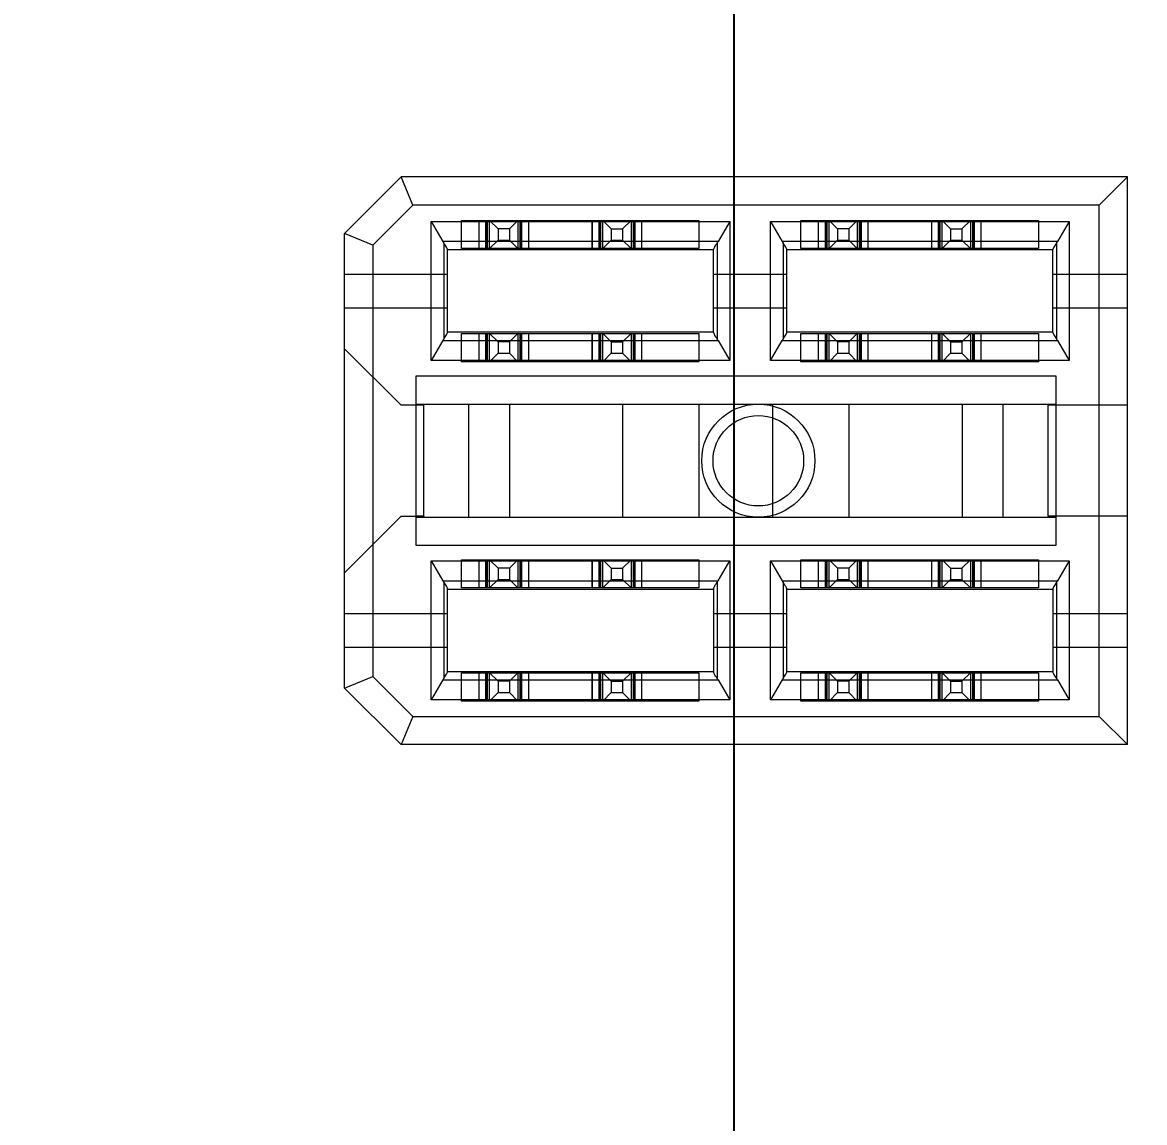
# Model space of a CAD drawing. Header units: millimetres. Extents: x -84 to 500, y -79 to 355.
# Drawn here: x 335.18 to 355.01, y 215.69 to 235.14 of the extents above; entities that cross this region are included whole.
import ezdxf
from ezdxf.lldxf.tags import DXFTag

# ---------------------------------------------------------------- set-up
doc = ezdxf.new("R2010")
doc.units = ezdxf.units.MM
doc.header["$PDSIZE"] = -1
tags = doc.linetypes.add('HIDDEN', pattern=[1.905, 1.27, -0.635]).pattern_tags.tags
tags[6:7] = [DXFTag(74, 4), DXFTag(75, 0), DXFTag(340, '0'), DXFTag(46, 1.0), DXFTag(50, 0.0), DXFTag(44, 0.0), DXFTag(45, 0.0)]
tags[4:5] = [DXFTag(74, 4), DXFTag(75, 0), DXFTag(340, '0'), DXFTag(46, 1.0), DXFTag(50, 0.0), DXFTag(44, 0.0), DXFTag(45, 0.0)]
doc.dimstyles.new('ISO-25', dxfattribs={"dimtxt": 2.5, "dimasz": 2.5, "dimexe": 1.25, "dimexo": 0.625, "dimtad": 1, "dimtxsty": 'Standard', "dimcen": 2.5, "dimadec": 0, "dimazin": 0, "dimtfac": 1, "dimtmove": 0, "dimatfit": 3, "dimfxl": 0, "dimarcsym": 0})

# ---------------------------------------------------------------- blocks, each defined once
blk = doc.blocks.new('*D104')
at = {"color": 0, "linetype": 'ByBlock', "lineweight": -2}
for p, q in [((357.387, 315.419), (357.387, 343.952)), ((359.8, 308.815), (357.387, 315.419)), ((359.8, 282.085), (359.8, 308.815))]:
    blk.add_line(p, q, dxfattribs=at)
at = {"layer": 'DEFPOINTS', "color": 0, "linetype": 'ByBlock'}
blk.add_point((359.8, 281.085), dxfattribs=at)
at = {"color": 0, "linetype": 'ByBlock', "insert": (354.113, 333.75), "char_height": 3.5, "attachment_point": 5, "rotation": 90}
blk.add_mtext('359,800', dxfattribs=at)
blk = doc.blocks.new('*D103')
at = {"color": 0, "linetype": 'ByBlock', "lineweight": -2}
blk.add_line((392.56, 287.37), (392.56, 345.31), dxfattribs=at)
at = {"layer": 'DEFPOINTS', "color": 0, "linetype": 'ByBlock'}
blk.add_point((392.56, 286.37), dxfattribs=at)
at = {"color": 0, "linetype": 'ByBlock', "insert": (389.286, 334.81), "char_height": 3.5, "attachment_point": 5, "rotation": 90}
blk.add_mtext('392,560', dxfattribs=at)
blk = doc.blocks.new('*D60')
at = {"color": 0, "linetype": 'ByBlock', "lineweight": -2}
for p, q in [((429.688, 279.42), (436.292, 282.059)), ((436.292, 282.059), (465.42, 282.059)), ((399.51, 279.42), (429.688, 279.42))]:
    blk.add_line(p, q, dxfattribs=at)
at = {"layer": 'DEFPOINTS', "color": 0, "linetype": 'ByBlock'}
blk.add_point((398.51, 279.42), dxfattribs=at)
at = {"color": 0, "linetype": 'ByBlock', "insert": (454.92, 285.333), "char_height": 3.5, "attachment_point": 5}
blk.add_mtext('279,420', dxfattribs=at)
blk = doc.blocks.new('*D190')
at = {"color": 0, "linetype": 'ByBlock', "lineweight": -2}
for p, q in [((429.827, 280.62), (436.431, 290.705)), ((436.431, 290.705), (464.964, 290.705)), ((361.265, 280.62), (429.827, 280.62))]:
    blk.add_line(p, q, dxfattribs=at)
at = {"layer": 'DEFPOINTS', "color": 0, "linetype": 'ByBlock'}
blk.add_point((360.265, 280.62), dxfattribs=at)
at = {"color": 0, "linetype": 'ByBlock', "insert": (454.762, 293.979), "char_height": 3.5, "attachment_point": 5}
blk.add_mtext('280,620', dxfattribs=at)
blk = doc.blocks.new('*D116')
at = {"color": 0, "linetype": 'ByBlock', "lineweight": -2}
for p, q in [((400.941, 308.34), (400.941, 337.468)), ((407.239, 301.736), (400.941, 308.34)), ((407.239, 211.51), (407.239, 301.736))]:
    blk.add_line(p, q, dxfattribs=at)
at = {"layer": 'DEFPOINTS', "color": 0, "linetype": 'ByBlock'}
blk.add_point((407.239, 210.51), dxfattribs=at)
at = {"color": 0, "linetype": 'ByBlock', "insert": (397.667, 326.968), "char_height": 3.5, "attachment_point": 5, "rotation": 90}
blk.add_mtext('407,239', dxfattribs=at)
blk = doc.blocks.new('*D93')
at = {"color": 0, "linetype": 'ByBlock', "lineweight": -2}
for p, q in [((432.054, 211.35), (437.709, 213.37)), ((437.709, 213.37), (464.527, 213.37)), ((426.45, 211.35), (432.054, 211.35))]:
    blk.add_line(p, q, dxfattribs=at)
at = {"layer": 'DEFPOINTS', "color": 0, "linetype": 'ByBlock'}
blk.add_point((425.45, 211.35), dxfattribs=at)
at = {"color": 0, "linetype": 'ByBlock', "insert": (455.182, 216.644), "char_height": 3.5, "attachment_point": 5}
blk.add_mtext('211,350', dxfattribs=at)
blk = doc.blocks.new('*D94')
at = {"color": 0, "linetype": 'ByBlock', "lineweight": -2}
for p, q in [((432.095, 298.31), (435.867, 300.366)), ((435.867, 300.366), (463.84, 300.366)), ((426.491, 298.31), (432.095, 298.31))]:
    blk.add_line(p, q, dxfattribs=at)
at = {"layer": 'DEFPOINTS', "color": 0, "linetype": 'ByBlock'}
blk.add_point((425.491, 298.31), dxfattribs=at)
at = {"color": 0, "linetype": 'ByBlock', "insert": (453.918, 303.64), "char_height": 3.5, "attachment_point": 5}
blk.add_mtext('298,310', dxfattribs=at)
blk = doc.blocks.new('*D100')
at = {"color": 0, "linetype": 'ByBlock', "lineweight": -2}
for p, q in [((438.404, 304.8), (441.522, 311.942)), ((441.522, 311.942), (469.46, 311.942)), ((432.8, 304.8), (438.404, 304.8))]:
    blk.add_line(p, q, dxfattribs=at)
at = {"layer": 'DEFPOINTS', "color": 0, "linetype": 'ByBlock'}
blk.add_point((431.8, 304.8), dxfattribs=at)
at = {"color": 0, "linetype": 'ByBlock', "insert": (459.555, 315.216), "char_height": 3.5, "attachment_point": 5}
blk.add_mtext('304,800', dxfattribs=at)
blk = doc.blocks.new('*D102')
at = {"color": 0, "linetype": 'ByBlock', "lineweight": -2}
for p, q in [((423.034, 313.81), (423.034, 341.188)), ((431.8, 311.404), (423.034, 313.81)), ((431.8, 305.8), (431.8, 311.404))]:
    blk.add_line(p, q, dxfattribs=at)
at = {"layer": 'DEFPOINTS', "color": 0, "linetype": 'ByBlock'}
blk.add_point((431.8, 304.8), dxfattribs=at)
at = {"color": 0, "linetype": 'ByBlock', "insert": (419.76, 331.563), "char_height": 3.5, "attachment_point": 5, "rotation": 90}
blk.add_mtext('431,800', dxfattribs=at)
blk = doc.blocks.new('*D114')
at = {"color": 0, "linetype": 'ByBlock', "lineweight": -2}
for p, q in [((427.163, 240.585), (433.767, 246.415)), ((433.767, 246.415), (462.895, 246.415)), ((407.051, 240.585), (427.163, 240.585))]:
    blk.add_line(p, q, dxfattribs=at)
at = {"layer": 'DEFPOINTS', "color": 0, "linetype": 'ByBlock'}
blk.add_point((406.051, 240.585), dxfattribs=at)
at = {"color": 0, "linetype": 'ByBlock', "insert": (452.395, 249.689), "char_height": 3.5, "attachment_point": 5}
blk.add_mtext('240,585', dxfattribs=at)
blk = doc.blocks.new('*D117')
at = {"color": 0, "linetype": 'ByBlock', "lineweight": -2}
for p, q in [((375.623, 311.577), (375.623, 340.11)), ((378.2, 304.973), (375.623, 311.577)), ((378.2, 242.005), (378.2, 304.973))]:
    blk.add_line(p, q, dxfattribs=at)
at = {"layer": 'DEFPOINTS', "color": 0, "linetype": 'ByBlock'}
blk.add_point((378.2, 241.005), dxfattribs=at)
at = {"color": 0, "linetype": 'ByBlock', "insert": (372.349, 329.907), "char_height": 3.5, "attachment_point": 5, "rotation": 90}
blk.add_mtext('378,200', dxfattribs=at)
blk = doc.blocks.new('*D118')
at = {"color": 0, "linetype": 'ByBlock', "lineweight": -2}
for p, q in [((346.874, 316.264), (346.874, 343.047)), ((350.01, 309.66), (346.874, 316.264)), ((350.01, 242.005), (350.01, 309.66))]:
    blk.add_line(p, q, dxfattribs=at)
at = {"layer": 'DEFPOINTS', "color": 0, "linetype": 'ByBlock'}
blk.add_point((350.01, 241.005), dxfattribs=at)
at = {"color": 0, "linetype": 'ByBlock', "insert": (343.6, 333.72), "char_height": 3.5, "attachment_point": 5, "rotation": 90}
blk.add_mtext('350,010', dxfattribs=at)
blk = doc.blocks.new('*D187')
at = {"color": 0, "linetype": 'ByBlock', "lineweight": -2}
for p, q in [((338.803, 312.856), (338.803, 341.984)), ((347.76, 306.252), (338.803, 312.856)), ((347.76, 174.27), (347.76, 306.252))]:
    blk.add_line(p, q, dxfattribs=at)
at = {"layer": 'DEFPOINTS', "color": 0, "linetype": 'ByBlock'}
blk.add_point((347.76, 173.27), dxfattribs=at)
at = {"color": 0, "linetype": 'ByBlock', "insert": (335.529, 331.484), "char_height": 3.5, "attachment_point": 5, "rotation": 90}
blk.add_mtext('347,760', dxfattribs=at)
blk = doc.blocks.new('*D188')
at = {"color": 0, "linetype": 'ByBlock', "lineweight": -2}
for p, q in [((366.99, 308.283), (366.99, 337.411)), ((375.63, 301.679), (366.99, 308.283)), ((375.63, 176.67), (375.63, 301.679))]:
    blk.add_line(p, q, dxfattribs=at)
at = {"layer": 'DEFPOINTS', "color": 0, "linetype": 'ByBlock'}
blk.add_point((375.63, 175.67), dxfattribs=at)
at = {"color": 0, "linetype": 'ByBlock', "insert": (363.716, 326.911), "char_height": 3.5, "attachment_point": 5, "rotation": 90}
blk.add_mtext('375,630', dxfattribs=at)

msp = doc.modelspace()

# ---------------------------------------------------------------- linework, layer by layer
at = {"color": 7, "linetype": 'Continuous', "lineweight": 15}
for p, q in [((341.87, 232.41), (340.87, 231.41)), ((342.0771, 231.91), (341.87, 232.41)), ((354.71, 232.41), (341.87, 232.41)), ((354.71, 232.41), (354.21, 231.91)), ((354.71, 222.37), (354.71, 232.41)), ((341.37, 231.2029), (342.0771, 231.91)), ((354.21, 231.91), (342.0771, 231.91)), ((354.21, 222.87), (354.21, 231.91)), ((342.4013, 231.62), (347.6787, 231.62)), ((342.4013, 231.62), (342.6054, 231.2664)), ((342.4013, 229.16), (342.4013, 231.62)), ((347.6787, 231.62), (347.4746, 231.2664)), ((347.6787, 231.62), (347.6787, 229.16)), ((348.4013, 231.62), (353.6787, 231.62)), ((348.4013, 229.16), (348.4013, 231.62)), ((348.4013, 231.62), (348.6054, 231.2664)), ((353.6787, 231.62), (353.4746, 231.2664)), ((353.6787, 231.62), (353.6787, 229.16)), ((341.37, 231.2029), (340.87, 231.41)), ((340.87, 223.37), (340.87, 231.41)), ((341.37, 231.2029), (341.37, 223.5771)), ((347.4746, 231.2664), (342.6054, 231.2664)), ((342.623, 231.2384), (342.623, 229.5416)), ((342.69, 229.6546), (342.69, 231.1254)), ((347.39, 231.12), (342.69, 231.12)), ((347.39, 229.6546), (347.39, 231.1254)), ((347.457, 231.2384), (347.457, 229.5416)), ((353.4746, 231.2664), (348.6054, 231.2664)), ((348.623, 231.2384), (348.623, 229.5416)), ((348.69, 229.6546), (348.69, 231.1254)), ((353.39, 231.12), (348.69, 231.12)), ((353.39, 229.6546), (353.39, 231.1254)), ((353.457, 231.2384), (353.457, 229.5416)), ((342.6054, 229.5136), (342.4013, 229.16)), ((342.6054, 229.5136), (347.4746, 229.5136)), ((347.39, 229.66), (342.69, 229.66)), ((347.4746, 229.5136), (347.6787, 229.16)), ((348.4013, 229.16), (348.6054, 229.5136)), ((348.6054, 229.5136), (353.4746, 229.5136)), ((353.39, 229.66), (348.69, 229.66)), ((353.4746, 229.5136), (353.6787, 229.16)), ((347.6787, 229.16), (342.4013, 229.16)), ((353.6787, 229.16), (348.4013, 229.16)), ((342.1338, 228.89), (353.4462, 228.89)), ((342.1338, 225.89), (342.1338, 228.89)), ((353.4462, 228.89), (353.4462, 225.89)), ((342.1338, 228.39), (353.4462, 228.39)), ((342.27, 228.37), (342.1338, 228.37)), ((342.27, 228.39), (342.27, 228.37)), ((342.27, 226.41), (342.27, 228.37)), ((343.07, 226.39), (343.07, 228.39)), ((343.79, 226.39), (343.79, 228.39)), ((345.79, 226.39), (345.79, 228.39)), ((347.14, 226.39), (347.14, 228.39)), ((348.44, 226.39), (348.44, 228.39)), ((349.79, 226.39), (349.79, 228.39)), ((351.79, 228.39), (351.79, 226.39)), ((352.51, 228.39), (352.51, 226.39)), ((353.31, 228.39), (353.31, 228.37)), ((353.4462, 228.37), (353.31, 228.37)), ((353.31, 226.41), (353.31, 228.37)), ((342.27, 226.41), (342.1338, 226.41)), ((342.1338, 226.39), (353.4462, 226.39)), ((342.27, 226.41), (342.27, 226.39)), ((353.31, 226.41), (353.31, 226.39)), ((353.4462, 226.41), (353.31, 226.41)), ((353.4462, 225.89), (342.1338, 225.89)), ((342.4013, 225.62), (347.6787, 225.62)), ((342.4013, 223.16), (342.4013, 225.62)), ((342.4013, 225.62), (342.6054, 225.2664)), ((347.4746, 225.2664), (347.6787, 225.62)), ((347.6787, 225.62), (347.6787, 223.16)), ((348.4013, 225.62), (353.6787, 225.62)), ((348.4013, 223.16), (348.4013, 225.62)), ((348.4013, 225.62), (348.6054, 225.2664)), ((353.6787, 225.62), (353.4746, 225.2664)), ((353.6787, 225.62), (353.6787, 223.16)), ((342.6054, 225.2664), (347.4746, 225.2664)), ((342.623, 225.2384), (342.623, 223.5416)), ((347.457, 225.2384), (347.457, 223.5416)), ((348.6054, 225.2664), (353.4746, 225.2664)), ((348.623, 225.2384), (348.623, 223.5416)), ((353.457, 225.2384), (353.457, 223.5416)), ((342.69, 223.6546), (342.69, 225.1254)), ((342.69, 225.12), (347.39, 225.12)), ((347.39, 225.1254), (347.39, 223.6546)), ((348.69, 223.6546), (348.69, 225.1254)), ((348.69, 225.12), (353.39, 225.12)), ((353.39, 225.1254), (353.39, 223.6546)), ((340.87, 223.37), (341.37, 223.5771)), ((341.37, 223.5771), (342.0771, 222.87)), ((347.39, 223.66), (342.69, 223.66)), ((353.39, 223.66), (348.69, 223.66)), ((341.87, 222.37), (340.87, 223.37)), ((342.6054, 223.5136), (342.4013, 223.16)), ((342.6054, 223.5136), (347.4746, 223.5136)), ((347.4746, 223.5136), (347.6787, 223.16)), ((348.6054, 223.5136), (348.4013, 223.16)), ((348.6054, 223.5136), (353.4746, 223.5136)), ((353.4746, 223.5136), (353.6787, 223.16)), ((347.6787, 223.16), (342.4013, 223.16)), ((353.6787, 223.16), (348.4013, 223.16)), ((342.0771, 222.87), (341.87, 222.37)), ((342.0771, 222.87), (354.21, 222.87)), ((354.71, 222.37), (354.21, 222.87)), ((354.71, 222.37), (341.87, 222.37))]:
    msp.add_line(p, q, dxfattribs=at)
at = {"color": 7, "linetype": 'HIDDEN', "lineweight": 0}
for p, q in [((342.935, 231.14), (342.935, 231.64)), ((342.935, 231.64), (347.135, 231.64)), ((343.245, 231.64), (343.245, 231.14)), ((343.25, 231.14), (343.25, 231.64)), ((343.3697, 231.14), (343.3697, 231.64)), ((343.3705, 231.64), (343.3705, 231.14)), ((343.3897, 231.64), (343.3897, 231.14)), ((343.4, 231.14), (343.4, 231.64)), ((343.4, 231.14), (343.4, 231.64)), ((343.435, 231.14), (343.435, 231.64)), ((343.435, 231.64), (343.585, 231.49)), ((343.935, 231.64), (343.785, 231.49)), ((343.935, 231.64), (343.935, 231.14)), ((343.97, 231.64), (343.97, 231.14)), ((343.97, 231.64), (343.97, 231.14)), ((343.9803, 231.64), (343.9803, 231.14)), ((343.9995, 231.14), (343.9995, 231.64)), ((344.0003, 231.64), (344.0003, 231.14)), ((344.12, 231.64), (344.12, 231.14)), ((344.125, 231.14), (344.125, 231.64)), ((345.245, 231.64), (345.245, 231.14)), ((345.25, 231.14), (345.25, 231.64)), ((345.3697, 231.14), (345.3697, 231.64)), ((345.3705, 231.64), (345.3705, 231.14)), ((345.3897, 231.64), (345.3897, 231.14)), ((345.4, 231.14), (345.4, 231.64)), ((345.4, 231.14), (345.4, 231.64)), ((345.435, 231.14), (345.435, 231.64)), ((345.435, 231.64), (345.585, 231.49)), ((345.785, 231.49), (345.935, 231.64)), ((345.935, 231.64), (345.935, 231.14)), ((345.97, 231.64), (345.97, 231.14)), ((345.97, 231.64), (345.97, 231.14)), ((345.9803, 231.64), (345.9803, 231.14)), ((345.9995, 231.14), (345.9995, 231.64)), ((346.0003, 231.64), (346.0003, 231.14)), ((346.12, 231.64), (346.12, 231.14)), ((346.125, 231.14), (346.125, 231.64)), ((347.135, 231.64), (347.135, 231.14)), ((348.935, 231.14), (348.935, 231.64)), ((348.935, 231.64), (353.135, 231.64)), ((349.245, 231.64), (349.245, 231.14)), ((349.25, 231.14), (349.25, 231.64)), ((349.3697, 231.14), (349.3697, 231.64)), ((349.3705, 231.64), (349.3705, 231.14)), ((349.3897, 231.64), (349.3897, 231.14)), ((349.4, 231.14), (349.4, 231.64)), ((349.4, 231.14), (349.4, 231.64)), ((349.435, 231.14), (349.435, 231.64)), ((349.435, 231.64), (349.585, 231.49)), ((349.935, 231.64), (349.785, 231.49)), ((349.935, 231.64), (349.935, 231.14)), ((349.97, 231.64), (349.97, 231.14)), ((349.97, 231.64), (349.97, 231.14)), ((349.9803, 231.64), (349.9803, 231.14)), ((349.9995, 231.14), (349.9995, 231.64)), ((350.0003, 231.64), (350.0003, 231.14)), ((350.12, 231.64), (350.12, 231.14)), ((350.125, 231.14), (350.125, 231.64)), ((351.245, 231.64), (351.245, 231.14)), ((351.25, 231.14), (351.25, 231.64)), ((351.3697, 231.14), (351.3697, 231.64)), ((351.3705, 231.64), (351.3705, 231.14)), ((351.3897, 231.64), (351.3897, 231.14)), ((351.4, 231.14), (351.4, 231.64)), ((351.4, 231.14), (351.4, 231.64)), ((351.435, 231.14), (351.435, 231.64)), ((351.435, 231.64), (351.585, 231.49)), ((351.785, 231.49), (351.935, 231.64)), ((351.935, 231.64), (351.935, 231.14)), ((351.97, 231.64), (351.97, 231.14)), ((351.97, 231.64), (351.97, 231.14)), ((351.9803, 231.64), (351.9803, 231.14)), ((351.9995, 231.14), (351.9995, 231.64)), ((352.0003, 231.64), (352.0003, 231.14)), ((352.12, 231.64), (352.12, 231.14)), ((352.125, 231.14), (352.125, 231.64)), ((353.135, 231.64), (353.135, 231.14)), ((343.585, 231.49), (343.585, 231.29)), ((343.785, 231.49), (343.585, 231.49)), ((343.785, 231.49), (343.785, 231.29)), ((345.585, 231.49), (345.785, 231.49)), ((345.585, 231.49), (345.585, 231.29)), ((345.785, 231.49), (345.785, 231.29)), ((349.785, 231.49), (349.585, 231.49)), ((349.585, 231.49), (349.585, 231.29)), ((349.785, 231.49), (349.785, 231.29)), ((351.585, 231.49), (351.785, 231.49)), ((351.585, 231.49), (351.585, 231.29)), ((351.785, 231.49), (351.785, 231.29)), ((347.135, 231.14), (342.935, 231.14)), ((343.435, 231.14), (343.585, 231.29)), ((343.585, 231.29), (343.785, 231.29)), ((343.785, 231.29), (343.935, 231.14)), ((345.585, 231.29), (345.435, 231.14)), ((345.585, 231.29), (345.785, 231.29)), ((345.785, 231.29), (345.935, 231.14)), ((353.135, 231.14), (348.935, 231.14)), ((349.435, 231.14), (349.585, 231.29)), ((349.585, 231.29), (349.785, 231.29)), ((349.785, 231.29), (349.935, 231.14)), ((351.585, 231.29), (351.435, 231.14)), ((351.585, 231.29), (351.785, 231.29)), ((351.785, 231.29), (351.935, 231.14)), ((340.87, 230.69), (342.69, 230.69)), ((347.39, 230.69), (348.69, 230.69)), ((353.39, 230.69), (354.71, 230.69)), ((342.69, 230.09), (340.87, 230.09)), ((348.69, 230.09), (347.39, 230.09)), ((354.71, 230.09), (353.39, 230.09)), ((342.935, 229.14), (342.935, 229.64)), ((342.935, 229.64), (347.135, 229.64)), ((343.245, 229.64), (343.245, 229.14)), ((343.25, 229.14), (343.25, 229.64)), ((343.3697, 229.14), (343.3697, 229.64)), ((343.3705, 229.64), (343.3705, 229.14)), ((343.3897, 229.64), (343.3897, 229.14)), ((343.4, 229.14), (343.4, 229.64)), ((343.4, 229.14), (343.4, 229.64)), ((343.435, 229.14), (343.435, 229.64)), ((343.435, 229.64), (343.585, 229.49)), ((343.935, 229.64), (343.785, 229.49)), ((343.935, 229.64), (343.935, 229.14)), ((343.97, 229.64), (343.97, 229.14)), ((343.97, 229.64), (343.97, 229.14)), ((343.9803, 229.64), (343.9803, 229.14)), ((343.9995, 229.14), (343.9995, 229.64)), ((344.0003, 229.64), (344.0003, 229.14)), ((344.12, 229.64), (344.12, 229.14)), ((344.125, 229.14), (344.125, 229.64)), ((345.245, 229.64), (345.245, 229.14)), ((345.25, 229.14), (345.25, 229.64)), ((345.3697, 229.14), (345.3697, 229.64)), ((345.3705, 229.64), (345.3705, 229.14)), ((345.3897, 229.64), (345.3897, 229.14)), ((345.4, 229.14), (345.4, 229.64)), ((345.4, 229.14), (345.4, 229.64)), ((345.435, 229.14), (345.435, 229.64)), ((345.435, 229.64), (345.585, 229.49)), ((345.785, 229.49), (345.935, 229.64)), ((345.935, 229.64), (345.935, 229.14)), ((345.97, 229.64), (345.97, 229.14)), ((345.97, 229.64), (345.97, 229.14)), ((345.9803, 229.64), (345.9803, 229.14)), ((345.9995, 229.14), (345.9995, 229.64)), ((346.0003, 229.64), (346.0003, 229.14)), ((346.12, 229.64), (346.12, 229.14)), ((346.125, 229.14), (346.125, 229.64)), ((347.135, 229.64), (347.135, 229.14)), ((348.935, 229.14), (348.935, 229.64)), ((348.935, 229.64), (353.135, 229.64)), ((349.245, 229.64), (349.245, 229.14)), ((349.25, 229.14), (349.25, 229.64)), ((349.3697, 229.14), (349.3697, 229.64)), ((349.3705, 229.64), (349.3705, 229.14)), ((349.3897, 229.64), (349.3897, 229.14)), ((349.4, 229.14), (349.4, 229.64)), ((349.4, 229.14), (349.4, 229.64)), ((349.435, 229.14), (349.435, 229.64)), ((349.435, 229.64), (349.585, 229.49)), ((349.935, 229.64), (349.785, 229.49)), ((349.935, 229.64), (349.935, 229.14)), ((349.97, 229.64), (349.97, 229.14)), ((349.97, 229.64), (349.97, 229.14)), ((349.9803, 229.64), (349.9803, 229.14)), ((349.9995, 229.14), (349.9995, 229.64)), ((350.0003, 229.64), (350.0003, 229.14)), ((350.12, 229.64), (350.12, 229.14)), ((350.125, 229.14), (350.125, 229.64)), ((351.245, 229.64), (351.245, 229.14)), ((351.25, 229.14), (351.25, 229.64)), ((351.3697, 229.14), (351.3697, 229.64)), ((351.3705, 229.64), (351.3705, 229.14)), ((351.3897, 229.64), (351.3897, 229.14)), ((351.4, 229.14), (351.4, 229.64)), ((351.4, 229.14), (351.4, 229.64)), ((351.435, 229.14), (351.435, 229.64)), ((351.435, 229.64), (351.585, 229.49)), ((351.785, 229.49), (351.935, 229.64)), ((351.935, 229.64), (351.935, 229.14)), ((351.97, 229.64), (351.97, 229.14)), ((351.97, 229.64), (351.97, 229.14)), ((351.9803, 229.64), (351.9803, 229.14)), ((351.9995, 229.14), (351.9995, 229.64)), ((352.0003, 229.64), (352.0003, 229.14)), ((352.12, 229.64), (352.12, 229.14)), ((352.125, 229.14), (352.125, 229.64)), ((353.135, 229.64), (353.135, 229.14)), ((341.87, 228.37), (340.87, 229.37)), ((343.785, 229.49), (343.585, 229.49)), ((343.585, 229.49), (343.585, 229.29)), ((343.785, 229.49), (343.785, 229.29)), ((345.585, 229.49), (345.785, 229.49)), ((345.585, 229.49), (345.585, 229.29)), ((345.785, 229.49), (345.785, 229.29)), ((349.585, 229.49), (349.585, 229.29)), ((349.785, 229.49), (349.585, 229.49)), ((349.785, 229.49), (349.785, 229.29)), ((351.585, 229.49), (351.785, 229.49)), ((351.585, 229.49), (351.585, 229.29)), ((351.785, 229.49), (351.785, 229.29)), ((347.135, 229.14), (342.935, 229.14)), ((343.435, 229.14), (343.585, 229.29)), ((343.585, 229.29), (343.785, 229.29)), ((343.785, 229.29), (343.935, 229.14)), ((345.585, 229.29), (345.435, 229.14)), ((345.585, 229.29), (345.785, 229.29)), ((345.785, 229.29), (345.935, 229.14)), ((353.135, 229.14), (348.935, 229.14)), ((349.435, 229.14), (349.585, 229.29)), ((349.585, 229.29), (349.785, 229.29)), ((349.785, 229.29), (349.935, 229.14)), ((351.585, 229.29), (351.435, 229.14)), ((351.585, 229.29), (351.785, 229.29)), ((351.785, 229.29), (351.935, 229.14)), ((342.1338, 228.37), (341.87, 228.37)), ((354.71, 228.37), (353.4462, 228.37)), ((341.87, 226.41), (340.87, 225.41)), ((341.87, 226.41), (342.1338, 226.41)), ((354.71, 226.41), (353.4462, 226.41)), ((342.935, 225.14), (342.935, 225.64)), ((342.935, 225.64), (347.135, 225.64)), ((343.245, 225.64), (343.245, 225.14)), ((343.25, 225.14), (343.25, 225.64)), ((343.3697, 225.14), (343.3697, 225.64)), ((343.3705, 225.64), (343.3705, 225.14)), ((343.3897, 225.64), (343.3897, 225.14)), ((343.4, 225.14), (343.4, 225.64)), ((343.4, 225.14), (343.4, 225.64)), ((343.435, 225.14), (343.435, 225.64)), ((343.435, 225.64), (343.585, 225.49)), ((343.935, 225.64), (343.785, 225.49)), ((343.935, 225.64), (343.935, 225.14)), ((343.97, 225.64), (343.97, 225.14)), ((343.97, 225.64), (343.97, 225.14)), ((343.9803, 225.64), (343.9803, 225.14)), ((343.9995, 225.14), (343.9995, 225.64)), ((344.0003, 225.64), (344.0003, 225.14)), ((344.12, 225.64), (344.12, 225.14)), ((344.125, 225.14), (344.125, 225.64)), ((345.245, 225.64), (345.245, 225.14)), ((345.25, 225.14), (345.25, 225.64)), ((345.3697, 225.14), (345.3697, 225.64)), ((345.3705, 225.64), (345.3705, 225.14)), ((345.3897, 225.64), (345.3897, 225.14)), ((345.4, 225.14), (345.4, 225.64)), ((345.4, 225.14), (345.4, 225.64)), ((345.435, 225.14), (345.435, 225.64)), ((345.435, 225.64), (345.585, 225.49)), ((345.785, 225.49), (345.935, 225.64)), ((345.935, 225.64), (345.935, 225.14)), ((345.97, 225.64), (345.97, 225.14)), ((345.97, 225.64), (345.97, 225.14)), ((345.9803, 225.64), (345.9803, 225.14)), ((345.9995, 225.14), (345.9995, 225.64)), ((346.0003, 225.64), (346.0003, 225.14)), ((346.12, 225.64), (346.12, 225.14)), ((346.125, 225.14), (346.125, 225.64)), ((347.135, 225.64), (347.135, 225.14)), ((348.935, 225.14), (348.935, 225.64)), ((348.935, 225.64), (353.135, 225.64)), ((349.245, 225.64), (349.245, 225.14)), ((349.25, 225.14), (349.25, 225.64)), ((349.3697, 225.14), (349.3697, 225.64)), ((349.3705, 225.64), (349.3705, 225.14)), ((349.3897, 225.64), (349.3897, 225.14)), ((349.4, 225.14), (349.4, 225.64)), ((349.4, 225.14), (349.4, 225.64)), ((349.435, 225.14), (349.435, 225.64)), ((349.435, 225.64), (349.585, 225.49)), ((349.935, 225.64), (349.785, 225.49)), ((349.935, 225.64), (349.935, 225.14)), ((349.97, 225.64), (349.97, 225.14)), ((349.97, 225.64), (349.97, 225.14)), ((349.9803, 225.64), (349.9803, 225.14)), ((349.9995, 225.14), (349.9995, 225.64)), ((350.0003, 225.64), (350.0003, 225.14)), ((350.12, 225.64), (350.12, 225.14)), ((350.125, 225.14), (350.125, 225.64)), ((351.245, 225.64), (351.245, 225.14)), ((351.25, 225.14), (351.25, 225.64)), ((351.3697, 225.14), (351.3697, 225.64)), ((351.3705, 225.64), (351.3705, 225.14)), ((351.3897, 225.64), (351.3897, 225.14)), ((351.4, 225.14), (351.4, 225.64)), ((351.4, 225.14), (351.4, 225.64)), ((351.435, 225.14), (351.435, 225.64)), ((351.435, 225.64), (351.585, 225.49)), ((351.785, 225.49), (351.935, 225.64)), ((351.935, 225.64), (351.935, 225.14)), ((351.97, 225.64), (351.97, 225.14)), ((351.97, 225.64), (351.97, 225.14)), ((351.9803, 225.64), (351.9803, 225.14)), ((351.9995, 225.14), (351.9995, 225.64)), ((352.0003, 225.64), (352.0003, 225.14)), ((352.12, 225.64), (352.12, 225.14)), ((352.125, 225.14), (352.125, 225.64)), ((353.135, 225.64), (353.135, 225.14)), ((343.785, 225.49), (343.585, 225.49)), ((343.585, 225.49), (343.585, 225.29)), ((343.785, 225.49), (343.785, 225.29)), ((345.585, 225.49), (345.785, 225.49)), ((345.585, 225.49), (345.585, 225.29)), ((345.785, 225.49), (345.785, 225.29)), ((349.585, 225.49), (349.585, 225.29)), ((349.785, 225.49), (349.585, 225.49)), ((349.785, 225.49), (349.785, 225.29)), ((351.585, 225.49), (351.785, 225.49)), ((351.585, 225.49), (351.585, 225.29)), ((351.785, 225.49), (351.785, 225.29)), ((343.435, 225.14), (343.585, 225.29)), ((343.585, 225.29), (343.785, 225.29)), ((343.785, 225.29), (343.935, 225.14)), ((345.585, 225.29), (345.435, 225.14)), ((345.585, 225.29), (345.785, 225.29)), ((345.785, 225.29), (345.935, 225.14)), ((349.435, 225.14), (349.585, 225.29)), ((349.585, 225.29), (349.785, 225.29)), ((349.785, 225.29), (349.935, 225.14)), ((351.585, 225.29), (351.435, 225.14)), ((351.585, 225.29), (351.785, 225.29)), ((351.785, 225.29), (351.935, 225.14)), ((347.135, 225.14), (342.935, 225.14)), ((353.135, 225.14), (348.935, 225.14)), ((340.87, 224.69), (342.69, 224.69)), ((347.39, 224.69), (348.69, 224.69)), ((353.39, 224.69), (354.71, 224.69)), ((342.69, 224.09), (340.87, 224.09)), ((348.69, 224.09), (347.39, 224.09)), ((354.71, 224.09), (353.39, 224.09)), ((342.935, 223.14), (342.935, 223.64)), ((342.935, 223.64), (347.135, 223.64)), ((343.245, 223.64), (343.245, 223.14)), ((343.25, 223.14), (343.25, 223.64)), ((343.3697, 223.14), (343.3697, 223.64)), ((343.3705, 223.64), (343.3705, 223.14)), ((343.3897, 223.64), (343.3897, 223.14)), ((343.4, 223.14), (343.4, 223.64)), ((343.4, 223.14), (343.4, 223.64)), ((343.435, 223.14), (343.435, 223.64)), ((343.435, 223.64), (343.585, 223.49)), ((343.935, 223.64), (343.785, 223.49)), ((343.935, 223.64), (343.935, 223.14)), ((343.97, 223.64), (343.97, 223.14)), ((343.97, 223.64), (343.97, 223.14)), ((343.9803, 223.64), (343.9803, 223.14)), ((343.9995, 223.14), (343.9995, 223.64)), ((344.0003, 223.64), (344.0003, 223.14)), ((344.12, 223.64), (344.12, 223.14)), ((344.125, 223.14), (344.125, 223.64)), ((345.245, 223.64), (345.245, 223.14)), ((345.25, 223.14), (345.25, 223.64)), ((345.3697, 223.14), (345.3697, 223.64)), ((345.3705, 223.64), (345.3705, 223.14)), ((345.3897, 223.64), (345.3897, 223.14)), ((345.4, 223.14), (345.4, 223.64)), ((345.4, 223.14), (345.4, 223.64)), ((345.435, 223.14), (345.435, 223.64)), ((345.435, 223.64), (345.585, 223.49)), ((345.785, 223.49), (345.935, 223.64)), ((345.935, 223.64), (345.935, 223.14)), ((345.97, 223.64), (345.97, 223.14)), ((345.97, 223.64), (345.97, 223.14)), ((345.9803, 223.64), (345.9803, 223.14)), ((345.9995, 223.14), (345.9995, 223.64)), ((346.0003, 223.64), (346.0003, 223.14)), ((346.12, 223.64), (346.12, 223.14)), ((346.125, 223.14), (346.125, 223.64)), ((347.135, 223.64), (347.135, 223.14)), ((348.935, 223.14), (348.935, 223.64)), ((348.935, 223.64), (353.135, 223.64)), ((349.245, 223.64), (349.245, 223.14)), ((349.25, 223.14), (349.25, 223.64)), ((349.3697, 223.14), (349.3697, 223.64)), ((349.3705, 223.64), (349.3705, 223.14)), ((349.3897, 223.64), (349.3897, 223.14)), ((349.4, 223.14), (349.4, 223.64)), ((349.4, 223.14), (349.4, 223.64)), ((349.435, 223.14), (349.435, 223.64)), ((349.435, 223.64), (349.585, 223.49)), ((349.935, 223.64), (349.785, 223.49)), ((349.935, 223.64), (349.935, 223.14)), ((349.97, 223.64), (349.97, 223.14)), ((349.97, 223.64), (349.97, 223.14)), ((349.9803, 223.64), (349.9803, 223.14)), ((349.9995, 223.14), (349.9995, 223.64)), ((350.0003, 223.64), (350.0003, 223.14)), ((350.12, 223.64), (350.12, 223.14)), ((350.125, 223.14), (350.125, 223.64)), ((351.245, 223.64), (351.245, 223.14)), ((351.25, 223.14), (351.25, 223.64)), ((351.3697, 223.14), (351.3697, 223.64)), ((351.3705, 223.64), (351.3705, 223.14)), ((351.3897, 223.64), (351.3897, 223.14)), ((351.4, 223.14), (351.4, 223.64)), ((351.4, 223.14), (351.4, 223.64)), ((351.435, 223.14), (351.435, 223.64)), ((351.435, 223.64), (351.585, 223.49)), ((351.785, 223.49), (351.935, 223.64)), ((351.935, 223.64), (351.935, 223.14)), ((351.97, 223.64), (351.97, 223.14)), ((351.97, 223.64), (351.97, 223.14)), ((351.9803, 223.64), (351.9803, 223.14)), ((351.9995, 223.14), (351.9995, 223.64)), ((352.0003, 223.64), (352.0003, 223.14)), ((352.12, 223.64), (352.12, 223.14)), ((352.125, 223.14), (352.125, 223.64)), ((353.135, 223.64), (353.135, 223.14)), ((343.585, 223.49), (343.585, 223.29)), ((343.785, 223.49), (343.585, 223.49)), ((343.785, 223.49), (343.785, 223.29)), ((345.585, 223.49), (345.785, 223.49)), ((345.585, 223.49), (345.585, 223.29)), ((345.785, 223.49), (345.785, 223.29)), ((349.585, 223.49), (349.585, 223.29)), ((349.785, 223.49), (349.585, 223.49)), ((349.785, 223.49), (349.785, 223.29)), ((351.585, 223.49), (351.785, 223.49)), ((351.585, 223.49), (351.585, 223.29)), ((351.785, 223.49), (351.785, 223.29)), ((343.435, 223.14), (343.585, 223.29)), ((343.585, 223.29), (343.785, 223.29)), ((343.785, 223.29), (343.935, 223.14)), ((345.585, 223.29), (345.435, 223.14)), ((345.585, 223.29), (345.785, 223.29)), ((345.785, 223.29), (345.935, 223.14)), ((349.435, 223.14), (349.585, 223.29)), ((349.585, 223.29), (349.785, 223.29)), ((349.785, 223.29), (349.935, 223.14)), ((351.585, 223.29), (351.435, 223.14)), ((351.585, 223.29), (351.785, 223.29)), ((351.785, 223.29), (351.935, 223.14)), ((347.135, 223.14), (342.935, 223.14)), ((353.135, 223.14), (348.935, 223.14))]:
    msp.add_line(p, q, dxfattribs=at)
for radius in [1, 0.8]:
    msp.add_circle((348.185, 227.39), radius, dxfattribs=at)
at = {"color": 7, "linetype": 'Continuous', "lineweight": 15}
for centre, start_param, end_param in [((342.8096, 231.62), 2.3561945, 2.4389137), ((347.2704, 231.62), 3.8442716, 3.9269908), ((348.8096, 231.62), 2.3561945, 2.4389137), ((353.2704, 231.62), 3.8442716, 3.9269908), ((342.8096, 229.16), 0.702679, 0.7853982), ((347.2704, 229.16), 5.4977871, 5.5805063), ((348.8096, 229.16), 0.702679, 0.7853982), ((353.2704, 229.16), 5.4977871, 5.5805063), ((342.8096, 225.62), 2.3561945, 2.4389137), ((347.2704, 225.62), 3.8442716, 3.9269908), ((348.8096, 225.62), 2.3561945, 2.4389137), ((353.2704, 225.62), 3.8442716, 3.9269908), ((342.8096, 223.16), 0.702679, 0.7853982), ((347.2704, 223.16), 5.4977871, 5.5805063), ((348.8096, 223.16), 0.702679, 0.7853982), ((353.2704, 223.16), 5.4977871, 5.5805063)]:
    msp.add_ellipse(centre, major_axis=(0, 0.5), ratio=0.5773503, start_param=start_param, end_param=end_param, dxfattribs=at)
for points, knots in [([(342.69, 231.1254), (342.6862, 231.136), (342.6786, 231.1576), (342.6417, 231.2113), (342.623, 231.2384)], [0, 0, 0, 0, 0.4931733, 1, 1, 1, 1]), ([(347.457, 231.2384), (347.4386, 231.2117), (347.4017, 231.158), (347.3939, 231.1363), (347.39, 231.1254)], [0, 0, 0, 0, 0.4978273, 1, 1, 1, 1]), ([(348.69, 231.1254), (348.6862, 231.136), (348.6786, 231.1576), (348.6417, 231.2113), (348.623, 231.2384)], [0, 0, 0, 0, 0.4931733, 1, 1, 1, 1]), ([(353.457, 231.2384), (353.4386, 231.2117), (353.4017, 231.158), (353.3939, 231.1363), (353.39, 231.1254)], [0, 0, 0, 0, 0.4978273, 1, 1, 1, 1]), ([(342.623, 229.5416), (342.6414, 229.5683), (342.6783, 229.622), (342.6861, 229.6437), (342.69, 229.6546)], [0, 0, 0, 0, 0.4978273, 1, 1, 1, 1]), ([(347.39, 229.6546), (347.3938, 229.644), (347.4014, 229.6224), (347.4383, 229.5687), (347.457, 229.5416)], [0, 0, 0, 0, 0.4931733, 1, 1, 1, 1]), ([(348.623, 229.5416), (348.6414, 229.5683), (348.6783, 229.622), (348.6861, 229.6437), (348.69, 229.6546)], [0, 0, 0, 0, 0.4978273, 1, 1, 1, 1]), ([(353.39, 229.6546), (353.3938, 229.644), (353.4014, 229.6224), (353.4383, 229.5687), (353.457, 229.5416)], [0, 0, 0, 0, 0.4931733, 1, 1, 1, 1]), ([(342.623, 225.2384), (342.6414, 225.2117), (342.6783, 225.158), (342.6861, 225.1363), (342.69, 225.1254)], [0, 0, 0, 0, 0.4978273, 1, 1, 1, 1]), ([(347.39, 225.1254), (347.3938, 225.136), (347.4014, 225.1576), (347.4383, 225.2113), (347.457, 225.2384)], [0, 0, 0, 0, 0.4931733, 1, 1, 1, 1]), ([(348.69, 225.1254), (348.6862, 225.136), (348.6786, 225.1576), (348.6417, 225.2113), (348.623, 225.2384)], [0, 0, 0, 0, 0.4931733, 1, 1, 1, 1]), ([(353.457, 225.2384), (353.4386, 225.2117), (353.4017, 225.158), (353.3939, 225.1363), (353.39, 225.1254)], [0, 0, 0, 0, 0.4978273, 1, 1, 1, 1]), ([(342.623, 223.5416), (342.6414, 223.5683), (342.6783, 223.622), (342.6861, 223.6437), (342.69, 223.6546)], [0, 0, 0, 0, 0.4978273, 1, 1, 1, 1]), ([(347.457, 223.5416), (347.4386, 223.5683), (347.4017, 223.622), (347.3939, 223.6437), (347.39, 223.6546)], [0, 0, 0, 0, 0.4978273, 1, 1, 1, 1]), ([(348.623, 223.5416), (348.6414, 223.5683), (348.6783, 223.622), (348.6861, 223.6437), (348.69, 223.6546)], [0, 0, 0, 0, 0.4978273, 1, 1, 1, 1]), ([(353.457, 223.5416), (353.4386, 223.5683), (353.4017, 223.622), (353.3939, 223.6437), (353.39, 223.6546)], [0, 0, 0, 0, 0.4978273, 1, 1, 1, 1])]:
    msp.add_open_spline(points, degree=3, knots=knots, dxfattribs=at)

# ---------------------------------------------------------------- dimensions: what is measured, and where the dimension line sits
for feature_location, offset, dtype, picture, middle in [((392.56, 286.37), (0, 36.4157), 1, '*D103', (389.286, 334.8097)), ((359.8, 281.0848), (-2.4125, 40.9386), 1, '*D104', (354.1135, 333.7499)), ((350.01, 241.0048), (-3.1363, 81.8636), 1, '*D118', (343.5997, 333.7198)), ((347.76, 173.27), (-8.9566, 146.1905), 1, '*D187', (335.5294, 331.4845)), ((431.8, 304.8), (-8.766, 15.614), 1, '*D102', (419.76, 331.563)), ((378.2, 241.0048), (-2.5774, 77.176), 1, '*D117', (372.3486, 329.9072)), ((407.239, 210.51), (-6.298, 104.434), 1, '*D116', (397.667, 326.968)), ((375.63, 175.67), (-8.6404, 139.2171), 1, '*D188', (363.7156, 326.9111)), ((431.8, 304.8), (16.326, 7.1424), 0, '*D100', (459.555, 315.2164)), ((425.4912, 298.3102), (16.9802, 2.0555), 0, '*D94', (453.9179, 303.6397)), ((360.2648, 280.62), (82.7706, 10.0851), 0, '*D190', (454.7618, 293.9791)), ((398.51, 279.42), (44.3857, 2.6391), 0, '*D60', (454.9197, 285.3331)), ((406.0513, 240.585), (34.3199, 5.8296), 0, '*D114', (452.3952, 249.6885)), ((425.45, 211.35), (18.8635, 2.0202), 0, '*D93', (455.1825, 216.6442))]:
    dim = msp.add_ordinate_dim(feature_location=feature_location, offset=offset, dtype=dtype, origin=(0, 0), dimstyle='ISO-25', override={"dimtxt": 3.5, "dimasz": 3.302, "dimexe": 1, "dimexo": 1, "dimgap": 1.524, "dimtih": 1, "dimtoh": 1, "dimdec": 3, "dimzin": 0, "dimadec": 2, "dimtdec": 3, "dimtzin": 0})
    dim.commit()
    dim.dimension.update_dxf_attribs({"geometry": picture, "text_midpoint": middle})

doc.saveas('drawing.dxf')
